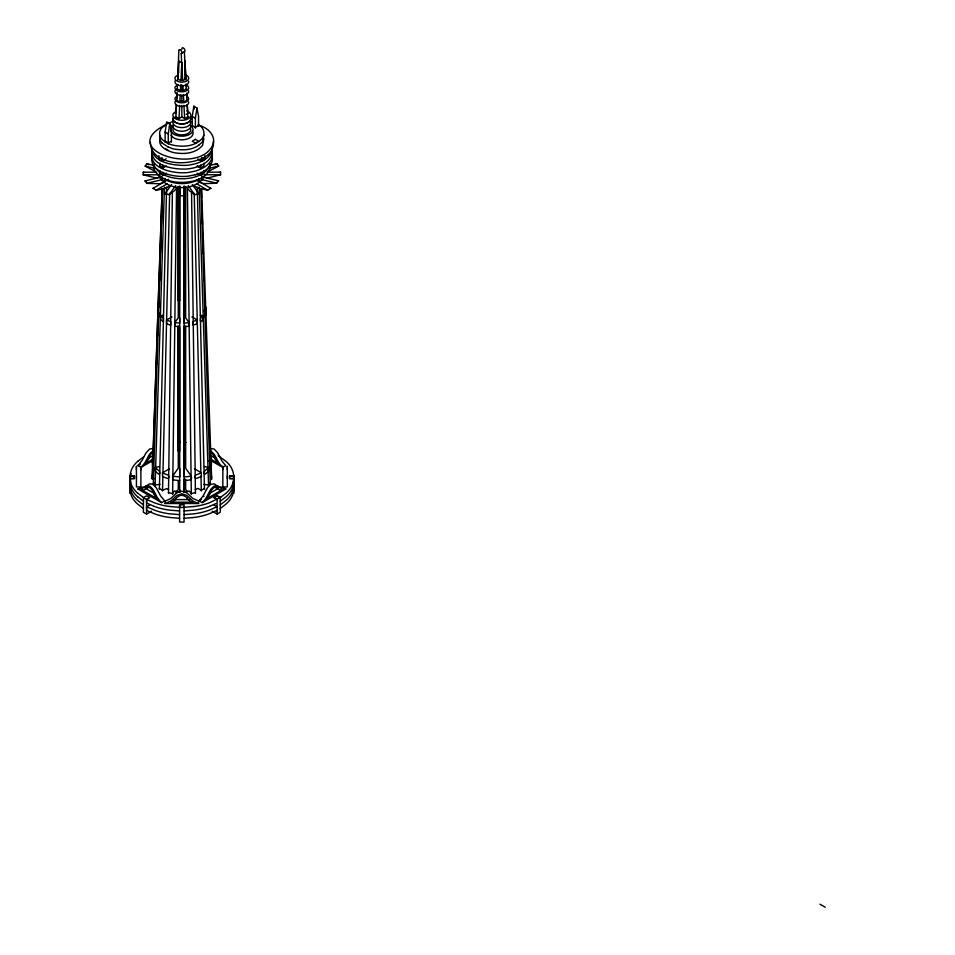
<?xml version="1.0" encoding="UTF-8"?>
<svg xmlns="http://www.w3.org/2000/svg" width="955" height="955" viewBox="0 0 955 955"><rect width="100%" height="100%" fill="white"/><g stroke="black" fill="none" stroke-linecap="round" stroke-linejoin="round"><path stroke-width="1.43" d="M136.422 478.562L136.422 475.984M136.422 469.848L136.422 466.398L136.422 486.943L140.886 486.943L140.886 466.446L140.886 469.848M165.131 503.512L165.131 500.933L166.301 500.516A38.594 31.503 0 0 0 167.841 499.919L170.312 498.689A10.994 8.977 0 0 0 171.243 498.056L175.625 493.926A14.922 12.176 0 0 1 177.618 492.494L181.868 491.18L186.476 492.732A15.173 12.391 0 0 1 188.099 493.962L192.456 498.104A10.636 8.679 0 0 0 193.388 498.737L198.604 500.933L198.604 503.512L165.131 503.512L170.312 501.268A10.994 8.977 0 0 0 171.243 500.635L175.625 496.505A15.352 12.534 0 0 1 177.26 495.287L181.868 493.759L186.118 495.096A14.755 12.045 0 0 1 188.099 496.54L192.456 500.683A10.636 8.679 0 0 0 193.388 501.315L195.882 502.521A38.236 31.217 0 0 0 197.422 503.094L198.604 503.512M179.6 504.873L179.6 522.039L184.064 522.039L184.1 504.825L179.6 504.873L179.636 507.32L169.906 506.508M179.647 442.857L179.659 326.729L174.861 326.204L174.861 322.563L178.275 317.812L178.275 186.38M179.671 300.741L179.659 186.798M184.112 442.845L184.112 326.729L189.018 326.204L189.018 322.563L185.664 317.884L185.664 186.464M184.112 295.465L184.124 186.786M222.849 469.872L222.849 466.398L222.849 486.943L227.314 486.943L227.314 466.398L227.314 469.872M227.314 478.562L227.314 475.984M168.486 493.341L172.366 192.946M172.616 494.32L176.556 187.98L174.944 190.069A31.491 9.837 -76.5 0 1 174.073 191.048L169.154 194.653L165.036 193.662L171.613 184.494M159.378 489.151L166.6 187.096M162.529 490.977L162.887 476.091M162.959 473.119L169.644 193.376M157.981 311.7L157.921 310.626M203.534 310.602L205.814 310.602L204.8 315.819M205.886 311.366L205.886 307.725L204.8 305.242M153.278 484.877L162.553 189.174M155.068 485.773L164.439 187.108M156.942 364.094L157.086 359.629M157.85 335.874L158.041 329.929M158.745 307.665L158.984 300.24M159.604 280.925L159.986 269.047M160.5 252.717L160.929 239.347M161.407 224.497L161.873 209.646M162.302 196.288L162.541 188.863M152.203 478.121L152.657 464.715M152.764 461.743L162.111 189.245L165.227 188.195A31.491 18.181 -60 0 0 166.85 187.49L169.823 185.939M152.251 479.207L162.207 188.839M187.18 104.931L187.813 116.749L188.672 117.25L185.509 119.077L181.832 116.952L178.143 119.077L174.992 117.25L175.863 116.749L176.448 105.002M176.675 100.597L177.045 93.256M177.188 90.319L177.487 84.446M177.714 80.041L178.681 60.953L181.832 62.767L181.832 80.423M179.683 105.36L179.015 118.575L175.863 116.749M179.827 102.424L180.197 95.082M180.423 90.677L180.722 84.792M180.937 80.387L181.832 62.767M176.365 104.561L175.863 113.49L174.992 113M176.699 98.616L177.033 92.659M177.881 77.773L178.788 51.474A2.328 1.349 60 0 1 179.791 49.636M212.308 148.228C210.971 159.557 197.745 163.962 187.992 165.215A23.672 13.668 0 0 1 185.198 165.418C173.416 165.358 154.794 163.269 151.511 149.326M165.108 142.092L165.108 132.077L166.683 121.906L169.847 123.72L171.423 132.077L171.423 142.092M168.259 143.919L168.259 133.891L169.847 123.72M192.242 126.43L192.242 116.403L193.817 106.232L196.981 108.058L198.556 116.403L198.556 126.43M195.393 128.257L195.393 118.229L196.981 108.058M152.227 462.113L152.239 461.05M129.796 483.302L130.358 480.58M129.796 486.943L130.358 484.233M233.868 485.88L232.543 491.288M137.783 493.258A44.622 25.761 0 0 1 131.205 484.185L129.761 476.008L131.241 470.373A44.622 25.761 0 0 1 137.783 461.301M129.832 479.637L130.358 477.13M234.023 493.162L234.023 476.008L229.534 475.984L229.534 478.562L233.903 478.562L232.495 484.185A44.622 25.761 0 0 1 225.953 493.258L220.927 497.113M205.313 174.467C198.509 192.039 165.036 191.907 158.148 174.538M150.424 142.331C150.257 167.4 198.33 167.877 210.852 151.845A4.62 2.662 0 0 0 211.616 150.783L213.419 145.387L213.454 141.4M151.952 149.434C149.828 165.848 173.416 169.405 185.198 169.059A23.672 13.668 0 0 0 187.992 168.856C198.389 167.841 214.469 161.538 211.879 148.538M159.974 135.431L159.807 139.215L161.861 142.88M159.974 139.072C157.957 146.664 166.85 150.58 172.688 152.334A3.366 1.946 0 0 0 173.977 152.645C183.67 154.459 195.047 153.671 202.078 145.924A3.366 1.946 0 0 0 202.615 145.172L203.893 138.618M152.322 151.761C147.715 168.426 172.748 173.285 184.208 172.771A23.839 13.764 0 0 0 188.41 172.485L195.166 171.112A30.715 17.727 0 0 0 211.759 151.666M152.322 155.402C147.715 172.067 172.748 176.926 184.208 176.412A23.839 13.764 0 0 0 188.41 176.126L195.166 174.753M232.543 494.929L233.868 489.521L233.486 481.416M131.169 474.229L131.241 474.014A44.622 25.761 0 0 1 131.277 473.811M202.854 140.934L203.893 134.977M202.854 140.934L202.615 141.531A3.366 1.946 0 0 1 202.078 142.271L199.201 144.814M209.945 493.401L210.434 492.35M148.968 457.696L148.491 458.758M159.007 305.266C157.157 308.763 157.133 313.55 158.984 317.072L158.984 313.431L157.909 310.948M204.8 317.036L205.791 315.007L205.814 310.602M153.301 455.01L153.122 455.392A25.69 14.826 0 0 0 152.418 457.433L152.43 465.73A25.713 14.838 0 0 0 153.134 467.771L153.636 468.762L153.134 464.118A25.713 14.838 0 0 1 152.43 462.077L152.322 461.563M206.447 489.581L203.367 495.502A10.624 6.136 -60 0 1 202.699 496.505L200.669 499.035A42.068 24.281 -60 0 1 199.846 499.943L199.01 500.838L202.162 502.664L225.846 488.996L222.682 487.169L219.017 487.05A10.994 6.351 -60 0 1 218.361 486.787L218.158 486.68M179.707 480.52L177.917 480.413A25.725 14.85 0 0 1 174.371 480.007L172.64 479.72L172.64 476.068L178.275 468.225L178.275 325.906M155.104 171.387L145.148 166.086L146.855 163.711L153.731 165.358M169.154 194.653L175.732 185.485M203.475 177.212L218.588 180.829L216.284 183.276M175.827 492.756L178.275 489.354L178.275 480.616M210.148 482.645L208.429 485.021L203.928 484.364M176.377 498.403L175.696 499.179M206.746 498.367L206.137 499.047L221.87 489.963L221.274 489.975A12.463 7.198 -60 0 1 218.241 489.175M152.239 452.801L153.313 452.097L151.248 453.052M139.967 466.792L137.866 465.574L141.531 461.217A10.994 6.351 -60 0 0 142.188 460.203L145.279 454.282A15.352 8.858 -60 0 1 146.449 452.395L149.708 448.981L152.705 448.587A14.755 8.523 -60 0 1 153.194 448.755M208.488 467.473L207.629 468.38A25.713 14.85 0 0 1 205.623 470.123C203.666 470.72 203.666 475.984 205.623 473.764A25.713 14.85 0 0 0 207.629 472.033L208.488 471.113L208.488 467.473L204.513 466.529M202.162 502.664L202.997 501.769A38.236 22.072 -60 0 0 204.095 500.551L205.862 498.331A10.624 6.136 -60 0 0 206.519 497.316L209.599 491.395A14.755 8.523 -60 0 1 210.995 489.139L214.004 486.071L217.251 485.725A15.352 8.87 -60 0 1 218.42 486.274L221.512 488.614A10.994 6.351 -60 0 0 222.169 488.865L225.846 488.996M203.129 315.783C199.404 316.535 199.404 325.619 203.129 319.424L203.129 315.783L200.383 315.126M202.639 176.186L201.827 176.914M146.915 485.677L148.479 484.448A14.922 8.619 60 0 1 149.887 483.827L152.896 484.257L156.143 487.683A15.173 8.762 60 0 1 157.288 489.581L160.38 495.502A10.624 6.136 60 0 0 161.037 496.505L164.726 500.838L161.574 502.664L137.902 488.996L141.889 487.229A38.594 22.275 60 0 0 142.975 487.265L144.718 487.05A10.994 6.351 60 0 0 145.375 486.787L145.578 486.68M137.806 461.313L143.501 456.944M173.524 125.487L171.363 127.552A8.834 5.097 0 0 0 170.778 128.686L170.647 129.892A11.209 6.47 0 0 0 185.628 135.801A11.209 6.47 0 0 0 190.69 125.738M146.545 485.988L145.781 486.561M176.985 96.097L175.41 97.565A5.432 3.128 0 0 0 175.052 98.269L174.968 98.759A6.876 3.975 0 0 0 184.363 102.591A6.876 3.975 0 0 0 186.691 96.085M199.201 144.814C192.146 150.448 182.453 150.413 173.977 148.992A3.366 1.946 0 0 1 172.688 148.694L168.008 146.903M220.199 504.92L226.096 500.372A44.622 25.761 0 0 0 232.566 491.288M220.199 508.561L226.096 504.025A44.622 25.761 0 0 0 232.566 494.929M193.829 506.532A44.622 25.761 0 0 0 209.539 502.724L220.689 497.28M220.235 501.256L225.929 496.887A44.622 25.761 0 0 0 232.531 487.826C234.464 482.215 234.536 475.972 232.495 470.373A44.622 25.761 0 0 0 225.953 461.301L218.206 455.69M166.659 123.995L161.586 128.077A3.366 1.946 0 0 0 161.049 128.818C155.987 137.019 165.513 143.596 172.688 145.041A3.366 1.946 0 0 0 173.977 145.351C183.67 147.177 195.047 146.39 202.078 138.63A3.366 1.946 0 0 0 202.615 137.89C205.647 133.139 203.331 126.931 198.282 124.735M166.612 192.743L165.287 193.531M216.701 167.161L218.695 165.991L216.952 163.627L214.959 164.797M217.143 514.053L220.271 512.214L220.235 497.603L217.263 495.884L214.099 497.71L217.083 499.429L217.143 514.053L212.141 511.212M216.296 167.4L207.713 171.781M162.529 472.773L163.938 473.429A25.69 14.838 0 0 0 166.934 474.587C169.513 474.48 169.513 479.971 166.934 478.228A25.69 14.838 0 0 1 163.926 477.07L162.529 476.426L162.529 472.773L169.298 468.857M182.62 80.16L181.211 53.576L184.876 51.355A2.328 1.349 60 0 0 183.873 48.359L182.93 47.762A2.435 1.409 60 0 0 181.856 48.681A2.077 1.194 60 0 0 181.844 49.242M186.07 77.57L184.984 78.191L186.07 78.811L182.906 80.638L181.832 80.017L180.746 80.638L177.582 78.811M186.571 88.779L183.42 90.606L181.832 89.686L180.244 90.606L177.081 88.779M187.156 100.144L183.993 101.97L181.832 100.717L179.671 101.97L176.508 100.144M186.213 114.421L188.672 113M169.322 126.74L171.423 125.511L169.31 124.305M187.813 116.749L184.661 118.575L183.945 105.277M171.423 141.185L168.259 143.011L165.108 141.185M198.556 125.523L195.405 127.337L192.242 125.523M158.84 155.737L158.84 159.39L161.992 161.204L166.098 158.84M166.433 165.931L162.839 167.949L159.676 166.134M159.783 170.503L159.783 173.416L162.947 175.243L166.433 173.225M200.669 160.691L203.881 158.84M162.016 189.197L156.154 190.188L152.991 188.362L164.188 181.904M161.837 176.603L161.837 179.528L165 181.343L168.593 179.265M197.9 159.019L201.672 161.204L204.824 159.378L204.824 155.737M156.154 190.188L167.34 183.73M197.231 173.225L200.717 175.243L203.881 173.416L203.881 170.503M196.276 180.125L198.676 181.51L201.827 179.683L201.827 176.771M199.667 181.88L210.864 188.338L207.701 190.164L198.64 188.171A31.491 18.181 60 0 1 197.005 187.478L194.032 185.915M166.528 320.044L170.73 321.596L170.73 325.237L166.528 323.697L166.528 320.044L171.936 316.929M147.882 458.472L152.728 455.678M137.866 465.574L140.421 464.094M152.251 459.594L144.981 463.784L145.59 463.103A12.463 7.198 -60 0 0 148.61 458.806M151.272 461.48L141.018 467.401L142.128 466.195A34.201 19.745 -60 0 0 142.94 465.276L144.683 463.044A10.994 6.351 -60 0 0 145.339 462.017L148.443 456.108A14.922 8.619 -60 0 1 149.851 453.852L153.134 450.653M146.545 499.489L149.708 497.674L146.545 495.848L143.393 497.674L146.545 499.489L146.545 514.077L143.393 512.25L143.501 497.603L137.806 493.246M179.6 518.279L170.229 517.514A44.622 25.761 0 0 1 154.471 513.802L146.616 510.388L146.616 506.747L149.708 504.956M223.733 466.768L225.846 465.563L224.998 464.655A38.236 22.072 60 0 1 223.912 463.45L222.145 461.229A10.636 6.136 60 0 1 221.488 460.214L218.409 454.294M146.545 514.077L151.499 511.212M204.43 488.483L201.278 490.309L197.995 488.411L197.112 488.805A22.753 13.131 0 0 1 195.25 489.545M209.038 493.735L218.719 488.136M199.01 500.838L201.577 499.358M197.757 179.958C187.968 184.924 175.672 184.709 165.836 179.982M197.267 319.997L193.125 321.549L193.125 325.201L197.267 323.638L197.267 319.997L191.919 316.905M167.65 123.434L173.249 121.392M177.988 442.392L179.886 441.58M201.338 472.749L199.929 473.405A25.701 14.838 0 0 1 196.945 474.563C194.354 474.468 194.354 479.959 196.933 478.216A25.701 14.838 0 0 0 199.929 477.058L201.338 476.402L201.338 472.749L194.557 468.833M215.937 503.595L209.527 506.365M217.048 510.388L209.181 513.79A44.622 25.761 0 0 1 193.435 517.526L184.064 518.279M175.983 111.293L173.464 113.394A7.067 4.083 0 0 0 172.998 114.314L172.891 115.28A8.965 5.181 0 0 0 186.153 119.673A8.965 5.181 0 0 0 186.87 110.852M178.048 74.956L175.398 76.866A5.432 3.128 0 0 0 175.04 77.57L174.956 78.059A6.876 3.975 0 0 0 180.602 82.094A6.876 3.975 0 0 0 188.35 79.468A6.876 3.975 0 0 0 184.948 74.657M178.048 84.637L175.41 86.535A5.432 3.14 0 0 0 175.052 87.239L174.968 87.729A6.876 3.975 0 0 0 184.948 91.405A6.876 3.975 0 0 0 185.7 84.577M171.59 501.853L170.742 502.187L192.994 502.187L192.134 501.864M180.996 495.394L182.739 495.394A11.949 9.753 0 0 1 187.108 497.83M184.363 51.761L185.855 79.826M181.211 53.576L181.725 53.17A2.077 1.194 60 0 0 181.82 52.298M166.791 124.257C116.283 148.359 193.423 174.311 210.852 148.204A4.62 2.662 0 0 0 211.616 147.142C218.062 137.114 207.927 127.23 198.353 125.129M219.734 172.449L220.593 172.175L220.593 174.741L207.772 177.988A31.491 25.713 0 0 1 206.853 178.107M160.715 315.795L163.424 318.206L163.424 321.847L160.715 319.448L160.715 315.795L163.293 315.174M162.828 183.026L160.691 183.432A31.491 23.684 -36.2 0 1 158.578 183.706L146.76 183.348L145.017 180.961L160.082 177.284M153.671 164.869A28.853 16.653 0 0 0 154.806 170.993C163.58 183.074 181.617 184.112 195.035 180.614A28.853 16.653 0 0 0 206.387 174.24A27.707 15.996 0 0 0 208.572 171.446A28.519 16.462 0 0 0 210.064 165.382L216.952 163.627M146.76 183.348L160.464 180.006M209.097 168.331L218.695 165.991M191.322 494.404L187.371 188.051L188.899 190.033A31.491 9.837 76.6 0 0 189.866 191.131L194.772 194.725L198.891 193.746L192.313 184.566M159.175 466.589L155.355 467.508L155.355 471.149L156.226 472.057A25.701 14.838 0 0 0 158.232 473.787C160.201 476.008 160.189 470.755 158.232 470.147A25.701 14.838 0 0 1 156.226 468.416L155.355 467.508M195.286 492.613L191.167 493.604L189.353 491.073L188.278 491.24A22.717 13.119 0 0 1 185.21 491.586L184.1 491.658M184.172 480.52L185.962 480.401A25.701 14.838 0 0 0 189.508 479.995C192.277 480.484 192.277 474.933 189.508 476.354A25.701 14.838 0 0 1 185.962 476.76L184.172 476.867L184.16 326.013M189.018 322.563L184.172 323.184L184.16 186.488M154.376 188.183L152.991 188.362M193.829 506.508L184.1 507.32M218.588 180.829L217.191 180.984M178.072 442.702L179.647 442.607L179.671 451.154M214.612 487.348L213.383 488.065A11.949 6.9 -60 0 0 210.291 492.279M184.1 510.961L193.829 510.149A44.622 25.761 0 0 0 209.539 506.377M184.064 514.626L193.435 513.874A44.622 25.761 0 0 0 209.193 510.161L217.048 506.747L213.932 504.944M129.761 476.008L134.225 475.996L134.261 478.562L129.796 478.586L134.249 478.562L134.249 475.984L129.832 475.984L129.796 493.162L129.761 490.595M207.211 172.175L220.593 172.175M157.205 178.155A31.491 25.713 0 0 1 156.059 178.024L143.226 174.777L143.226 172.198L156.62 172.198M204.227 174.741L220.593 174.741M143.226 174.777L159.592 174.777M179.707 189.09L179.719 195.811L184.184 195.811L184.16 186.034M208.668 461.014L211.592 461.014L211.425 461.922A25.69 14.826 0 0 1 210.697 464.094L210.196 468.738L210.697 467.735A25.69 14.826 0 0 0 211.401 465.694L211.389 457.397A25.69 14.826 0 0 0 210.685 455.356L210.566 455.105M234.023 476.008L229.558 476.008L229.558 478.586L234.023 478.586M154.507 478.562L152.191 478.562L152.191 475.984M173.703 499.608L190.033 499.608M179.6 507.451L184.064 507.451M185.413 295.537L184.124 295.525L184.124 300.73M179.636 510.961L169.906 510.149A44.61 25.761 0 0 1 154.197 506.377M179.6 514.626L170.229 513.874A44.622 25.761 0 0 1 154.471 510.161L146.616 506.747M185.676 442.702L184.112 442.607L184.124 451.142M149.123 487.348L150.353 488.065A11.949 6.9 60 0 1 153.445 492.279M179.636 491.646L178.716 491.574A23.72 13.692 0 0 1 175.302 491.18L174.419 491.025L172.569 493.604L168.45 492.613M137.902 488.996L141.567 488.865A10.994 6.351 60 0 0 142.223 488.614L145.315 486.274A15.352 8.87 60 0 1 146.485 485.725L149.744 486.071L152.74 489.139A14.755 8.523 60 0 1 154.137 491.395L157.217 497.316A10.624 6.136 60 0 0 157.885 498.331L159.64 500.551A38.236 22.072 60 0 0 160.738 501.769L161.574 502.664M210.542 452.085L211.461 452.777A12.737 7.354 60 0 1 214.768 457.433M146.401 181.104L145.017 180.961M210.864 188.338L209.479 188.159M206.937 190.069L207.701 190.164L196.515 183.706M174.861 322.563L179.707 323.148L179.695 317.92M172.64 476.068L174.371 476.354A25.725 14.85 0 0 0 177.917 476.76L179.707 476.867L179.695 468.332M200.98 183.002L202.914 183.36A31.491 23.756 35.7 0 0 205.027 183.623L216.881 183.217L201.768 179.6M179.779 49.576L180.734 50.138A2.435 1.409 60 0 1 181.82 52.298M145.148 166.086L154.77 168.39M144.3 172.545L143.226 172.198M183.861 441.592L185.759 442.416M190.976 121.667L192.468 122.204M154.209 506.365L146.652 503.07L146.652 499.429L154.209 502.712A44.61 25.761 0 0 0 169.906 506.532M210.721 452.312L212.488 453.052M163.591 174.753C173.297 179.254 184.769 179.934 195.035 176.973A28.853 16.653 0 0 0 200.86 174.574M168.008 146.915L161.861 142.88M160.965 173.428L162.243 174.108M210.566 450.641L214.099 454.222A15.173 8.762 60 0 1 215.257 456.12L218.337 462.029A10.636 6.136 60 0 0 218.993 463.044L222.682 467.377L212.428 461.456M198.891 193.746L197.315 192.826M220.271 497.639L217.083 495.824L213.956 497.662L217.143 499.465M192.242 116.403L195.393 118.229M165.108 132.077L168.259 133.891M197.231 165.931L200.717 167.949L200.717 165.036M197.458 166.194L200.61 168.008L203.881 166.122L203.881 163.21M165.108 148.479L168.259 150.305M210.971 455.654L215.818 458.448M211.449 459.57L218.719 463.76L218.11 463.091M159.306 488.483L162.457 490.309L166.576 488.674A23.744 13.704 0 0 0 168.474 489.449M145.017 488.136L154.71 493.735M819.975 904.218L825.239 907.25M148.658 164.761L146.855 163.711M217.955 486.561L217.191 485.988M159.783 172.7L154.782 167.352M143.501 501.256L137.806 496.887M143.465 504.92L137.58 500.372A44.622 25.761 0 0 1 131.098 491.288L129.796 485.88M143.465 508.561L137.58 504.025A44.622 25.761 0 0 1 131.098 494.929L129.796 489.521M216.821 485.677L215.269 484.448A15.352 8.87 -60 0 0 214.099 483.899L210.84 484.257L207.844 487.325A14.755 8.523 -60 0 0 206.447 489.581M161.908 177.344L160.738 176.221M160.01 484.316L155.307 485.021L153.6 482.645M186.917 497.973L187.741 498.904M156.99 498.367L157.599 499.047L141.865 489.963L142.474 489.975A12.463 7.198 60 0 0 145.494 489.175M191.239 476.056L185.664 468.296L185.664 325.977M188.195 185.556L194.772 194.725M187.287 491.706L185.664 489.438L185.664 479.231M153.313 492.35L153.886 493.616M215.185 458.758L214.612 457.493M233.474 477.548L233.903 479.637M233.486 485.056L233.868 486.943M129.832 482.215L131.241 487.826A44.622 25.761 0 0 0 137.783 496.898M193.817 106.232L194.354 109.013M185.927 78.465L184.984 60.941L184.984 78.597M186.237 84.303L186.404 87.227M186.714 93.065L186.941 97.434M187.335 104.74L187.813 113.502M186.082 84.255L186.321 88.684M186.631 94.593L186.941 100.502M182.93 86.069L183.169 90.51M183.408 94.939L183.79 102.328M201.612 188.815L211.676 479.577M201.35 188.839L201.636 197.745M201.971 208.142L202.484 224.473M202.961 239.323L203.427 254.161M203.904 269.012L204.286 280.889M204.847 298.712L205.134 307.617M205.23 310.59L205.325 313.562M205.791 328.413L206.077 337.318M206.734 358.101L206.925 364.046M207.736 389.282L207.82 392.254M201.004 189.114L210.255 483.29M199.153 187.037L208.548 485.677M197.255 187.073L204.477 489.127M194.211 193.352L200.896 473.095M200.968 476.068L201.326 490.954M191.573 193.017L195.441 493.413M172.879 118.921A8.965 5.181 0 0 0 182.954 123.911A8.965 5.181 0 0 0 190.594 117.644A8.965 5.181 0 0 1 182.954 123.911A8.965 5.181 0 0 1 172.879 118.921L172.998 117.954A7.067 4.083 0 0 1 173.261 117.346M184.184 195.811L184.16 189.078M184.16 492.326L184.16 479.267M179.707 186.034L179.719 195.811M179.695 489.473L179.695 492.338M211.544 475.984L211.544 478.562M201.672 157.563L201.672 161.204M200.717 172.318L200.717 175.243M198.676 178.597L198.676 181.51M184.16 188.29L184.172 492.1M181.832 84.828L181.832 90.713M181.832 95.13L181.832 101.003M181.832 105.42L181.832 117.19M179.695 186.5L179.707 492.1M178.681 60.953L178.681 72.711M178.191 187.108L178.191 300.813M178.191 326.694L178.191 451.226M165 178.43L165 181.343M162.947 165.036L162.947 167.949L159.783 166.134L159.783 163.21M162.947 172.318L162.947 175.243M161.992 157.563L161.992 161.204M188.624 90.88A6.876 3.975 0 0 1 182.262 95.464A6.876 3.975 0 0 1 174.956 91.37L175.052 90.88A5.432 3.14 0 0 1 175.254 90.403M190.594 128.579A8.965 5.181 0 0 1 182.954 134.846A8.965 5.181 0 0 1 172.879 129.856L172.998 128.889A7.067 4.083 0 0 1 173.261 128.268M173.261 124.628A7.067 4.083 0 0 0 172.998 125.248L172.891 126.215A8.965 5.181 0 0 0 182.954 131.205A8.965 5.181 0 0 0 190.594 124.938M188.624 81.211A6.876 3.975 0 0 1 182.25 85.795A6.876 3.975 0 0 1 174.956 81.7L175.04 81.211A5.432 3.128 0 0 1 175.254 80.733M192.385 131.157A11.209 6.47 0 0 1 185.306 139.514A11.209 6.47 0 0 1 171.076 135.156M173.261 120.987A7.067 4.083 0 0 0 172.998 121.595L172.891 122.574A8.965 5.181 0 0 0 182.954 127.564A8.965 5.181 0 0 0 190.594 121.285M188.624 101.922A6.876 3.975 0 0 1 182.262 106.506A6.876 3.975 0 0 1 174.956 102.4L175.052 101.91A5.432 3.128 0 0 1 175.254 101.433M209.67 163.353A28.125 16.235 0 0 1 210.052 165.382M154.806 167.352A28.853 16.653 0 0 1 153.743 164.308M202.138 173.858A28.853 16.653 0 0 0 207.223 169.692A27.707 15.996 0 0 0 208.572 167.805A28.519 16.462 0 0 0 210.005 163.794M211.759 155.307A30.715 17.727 0 0 1 195.226 174.837M148.646 487.348A12.463 7.198 60 0 1 145.649 488.22A13.549 7.819 60 0 1 149.04 487.122M156.93 498.498A13.286 7.664 60 0 1 153.743 493.663M217.203 488.196A12.463 7.198 -60 0 1 215.09 487.348M203.964 496.314A13.286 7.664 -60 0 1 203.654 496.672M214.696 487.122A13.549 7.819 -60 0 1 218.05 488.232M209.993 493.663A13.286 7.664 -60 0 1 206.817 498.498M148.813 457.636A13.549 7.819 -60 0 1 152.155 452.658M175.875 499.31A12.463 10.183 0 0 1 171.625 501.912M176.15 498.259A13.549 11.066 0 0 1 180.889 495.203M192.039 502.032A13.286 10.851 0 0 1 187.526 499.035M218.086 463.127A12.14 7.007 60 0 1 215.054 458.818M218.409 454.294A14.755 8.523 60 0 0 217.012 452.037L214.004 448.969L210.745 448.623A15.352 8.858 60 0 0 210.506 448.707M195.393 139.358L192.242 141.185L195.405 142.999L198.556 141.185L195.393 139.358"/></g></svg>
